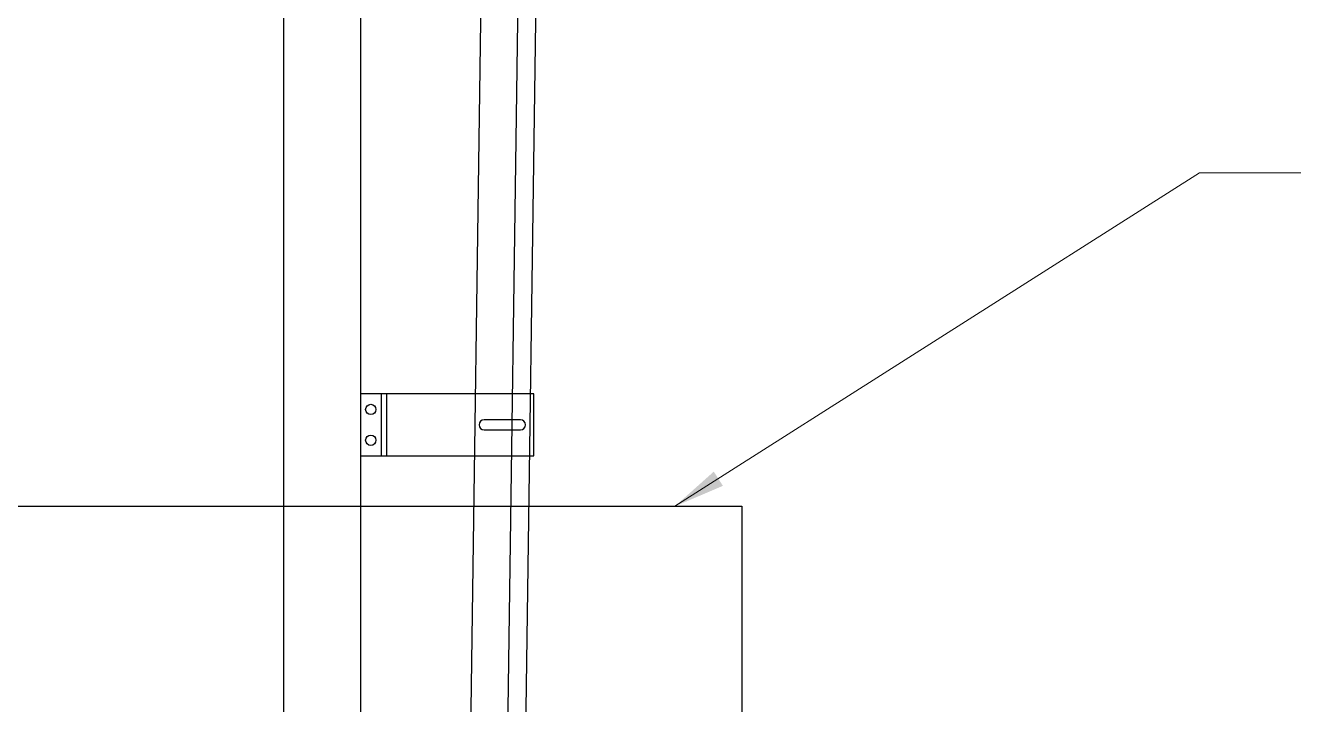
# Model space of a CAD drawing. Header units: millimetres. Extents: x 909 to 159266, y 137 to 21462.
# Drawn here: x 129064 to 130295, y 15134 to 15795 of the extents above; entities that cross this region are included whole.
import ezdxf

# ---------------------------------------------------------------- set-up
doc = ezdxf.new("R2010")
doc.units = ezdxf.units.MM
doc.header["$LTSCALE"] = 50
doc.header["$MEASUREMENT"] = 0
doc.layers.add('OHD Frame', color=2, linetype='Continuous')
doc.layers.add('OHD Track', color=4, linetype='Continuous')
doc.layers.add('주단면도-1$0$A-ELEV-LIN2', color=7, linetype='Continuous', lineweight=25)
doc.styles.get("Standard").update_dxf_attribs({"font": 'NanumGothicBold.ttf'})
doc.dimstyles.new('ISO-25', dxfattribs={"dimtxt": 2.5, "dimasz": 2.5, "dimexe": 1.25, "dimexo": 0.625, "dimtad": 1, "dimtxsty": 'Standard', "dimcen": 2.5, "dimadec": 0, "dimazin": 0, "dimtfac": 1, "dimtmove": 0, "dimatfit": 3, "dimfxl": 1, "dimarcsym": 0})

# ---------------------------------------------------------------- blocks, each defined once
blk = doc.blocks.new('주단면도-1$0$1231231231')
at = {"color": 0}
for p, q in [((988.6382614757167, -279.7757713343017, -2.905019114200945e-06), (820.5000558114843, -279.7757713343017, -2.905019114200945e-06)), ((820.5000558114843, -279.7757713343017, -2.905019114200945e-06), (820.5000558114843, -339.7757713343017, -2.905019114200945e-06)), ((840.5000558114843, -279.7757713343017, -2.905019114200945e-06), (840.5000558114843, -339.7757713343017, -2.905019114200945e-06)), ((845.5000558114843, -279.7757713343017, -2.905019114200945e-06), (845.5000558114843, -339.7757713343017, -2.905019114200945e-06)), ((988.6382614757167, -339.7757713343017, -2.905019114200945e-06), (988.6382614757167, -279.7757713343017, -2.905019114200945e-06)), ((975.6382614757167, -304.7757713343017, -2.905019114200945e-06), (940.6382614757167, -304.7757713343017, -2.905019114200945e-06)), ((940.6382614757167, -314.7757713343017, -2.905019114200945e-06), (975.6382614757167, -314.7757713343017, -2.905019114200945e-06)), ((820.5000558114843, -339.7757713343017, -2.905019114200945e-06), (988.6382614757167, -339.7757713343017, -2.905019114200945e-06))]:
    blk.add_line(p, q, dxfattribs=at)
for centre in [(830.3605572293745, -294.7757713343017, -2.905019114200945e-06), (830.3605572293745, -324.7757713343017, -2.905019114200945e-06)]:
    blk.add_circle(centre, 5, dxfattribs=at)
for centre, start, end in [((940.6382614757167, -309.7757713343017, -2.905019114200945e-06), 90, 270), ((975.6382614757167, -309.7757713343017, -2.905019114200945e-06), 270, 90)]:
    blk.add_arc(centre, 4.999999999992724, start, end, dxfattribs=at)
at = {"layer": 'OHD Frame'}
for p, q in [((745.5000011670636, 3320.615420876537), (745.4999844032573, -5220.384579124395)), ((820.500001159613, 3320.615420876537), (820.4999843958067, -5220.384579124395))]:
    blk.add_line(p, q, dxfattribs=at)
at = {"layer": 'OHD Track'}
for p, q in [((970.4999991789227, 2429.615397667862), (925.4999843864935, -720.3846022184007)), ((1006.492116420122, 2428.862074036151), (961.492101627693, -721.1379258502275)), ((1023.988284523541, 2428.495875048451), (978.9882697311114, -721.5041248379275))]:
    blk.add_line(p, q, dxfattribs=at)

msp = doc.modelspace()

# ---------------------------------------------------------------- linework, layer by layer
msp.add_lwpolyline([(127830.0421203909, 15327.23480258109), (129759.4449822721, 15327.23480258109), (129759.4449822721, 14765.60004493473), (127830.0421203909, 14765.60004493473)], close=True)
at = {"layer": '주단면도-1$0$A-ELEV-LIN2'}
msp.add_line((129314.1826144735, 20145.84482950142), (129314.1826144735, 10495.84482950189), dxfattribs=at)

# ---------------------------------------------------------------- block references
msp.add_blockref('주단면도-1$0$1231231231', (128568.6826145016, 15716.22940862605))

# ---------------------------------------------------------------- leaders
msp.add_leader([(129694.4494921197, 15327.23480258109), (130204.0518134502, 15651.48289663224), (130583.3831112427, 15651.48289663224)], dimstyle='ISO-25', override={"dimasz": 50, "dimtad": 0, "dimclrd": 1, "dimlwd": 9})

doc.saveas('drawing.dxf')
